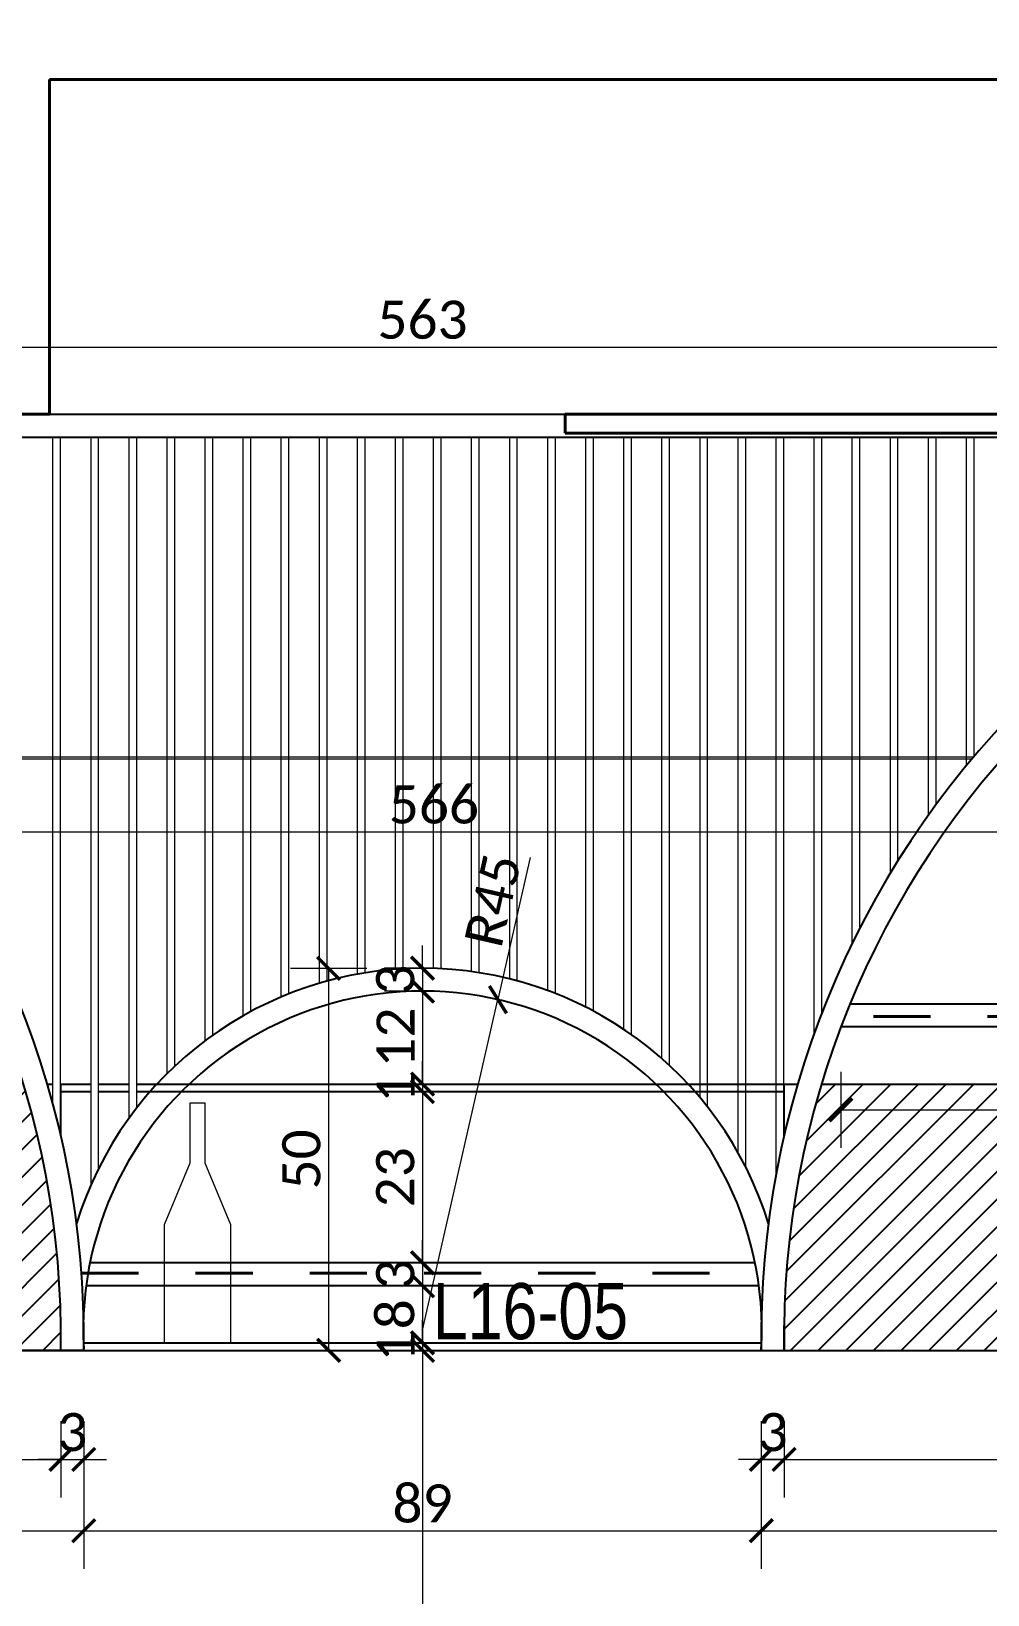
# Model space of a CAD drawing. Header units: centimetres. Extents: x -26724 to 60145, y -23645 to 6771.
# Drawn here: x -2535.5 to -2409.9, y 559.2 to 764.6 of the extents above; entities that cross this region are included whole.
import ezdxf

# ---------------------------------------------------------------- set-up
doc = ezdxf.new("R2010")
doc.units = ezdxf.units.CM
doc.linetypes.add('DALEKOVOD_VN', pattern=[5, 2.5, -2.5])
for name, color, linetype, lineweight in [('2.IZGLED', 7, 'Continuous', 13), ('4.KOTE', 88, 'Continuous', 15), ('zid', 7, 'Continuous', 40)]:
    doc.layers.add(name, color=color, linetype=linetype, lineweight=lineweight)
doc.layers.add('3.IZGLED 2', color=7, linetype='Continuous', lineweight=9, true_color=0x4a4a4a)
doc.layers.add('tekst', color=7, linetype='Continuous')
doc.styles.add('KOTE', font='arial.ttf', dxfattribs={"width": 0.8})
doc.styles.get("Standard").update_dxf_attribs({"font": 'calibri.ttf'})
doc.dimstyles.new('ja 1 30 izgledi zidova', dxfattribs={"dimtxt": 5, "dimasz": 3, "dimexe": 5, "dimexo": 5, "dimgap": 1, "dimtad": 1, "dimdec": 0, "dimtxsty": 'Standard', "dimblk": 'ARCHTICK', "dimcen": 2.5, "dimclrd": 256, "dimclrt": 7, "dimadec": 0, "dimazin": 0, "dimtfac": 1, "dimtdec": 0, "dimtix": 1, "dimtmove": 1, "dimatfit": 3, "dimldrblk": 'ARCHTICK', "dimfxl": 5, "dimfxlon": 1, "dimlwd": 0, "dimlwe": 9, "dimarcsym": 0})
doc.dimstyles.new('ja 1 50', dxfattribs={"dimtxt": 10, "dimasz": 5, "dimexe": 5, "dimexo": 5, "dimgap": 1, "dimtad": 1, "dimdec": 0, "dimtxsty": 'Standard', "dimblk": 'ARCHTICK', "dimcen": 2.5, "dimclrd": 256, "dimclrt": 7, "dimadec": 0, "dimazin": 0, "dimtfac": 1, "dimtdec": 0, "dimtix": 1, "dimtmove": 1, "dimatfit": 3, "dimldrblk": 'ARCHTICK', "dimfxl": 10, "dimfxlon": 1, "dimlwd": 0, "dimlwe": 9, "dimarcsym": 0})
pattern_1 = [(45, (-9212.147, -380.3798), (-1.8185019, 1.8185019), [])]

# ---------------------------------------------------------------- blocks, each defined once
blk = doc.blocks.new('_ArchTick')
at = {"color": 0, "linetype": 'ByBlock', "const_width": 0.15}
blk.add_lwpolyline([(-0.5, -0.5), (0.5, 0.5)], dxfattribs=at)
blk = doc.blocks.new('*D475')
at = {"layer": '4.KOTE', "color": 0, "lineweight": 9, "transparency": 16777216}
for p, q in [((-2765.65, 718.13), (-2765.65, 728.13)), ((-2202.65, 718.13), (-2202.65, 728.13))]:
    blk.add_line(p, q, dxfattribs=at)
at = {"layer": '4.KOTE', "lineweight": 0, "transparency": 16777216}
blk.add_line((-2765.65, 723.13), (-2202.65, 723.13), dxfattribs=at)
at = {"layer": 'Defpoints', "color": 0, "transparency": 16777216}
for p in [(-2202.65, 723.13), (-2765.65, 711.29), (-2202.65, 711.29)]:
    blk.add_point(p, dxfattribs=at)
at = {"layer": '4.KOTE', "lineweight": 0, "transparency": 16777216, "xscale": 3, "yscale": 3, "zscale": 3, "rotation": 180}
blk.add_blockref('_ArchTick', (-2765.65, 723.13), dxfattribs=at)
at = {"layer": '4.KOTE', "lineweight": 0, "transparency": 16777216, "xscale": 3, "yscale": 3, "zscale": 3}
blk.add_blockref('_ArchTick', (-2202.65, 723.13), dxfattribs=at)
at = {"layer": '4.KOTE', "color": 7, "transparency": 16777216, "insert": (-2484.15, 726.69), "char_height": 5, "attachment_point": 5}
blk.add_mtext('563', dxfattribs=at)
blk = doc.blocks.new('*D492')
at = {"layer": '4.KOTE', "lineweight": 0, "transparency": 16777216}
for p, q in [((-2484.15, 641.5), (-2484.15, 644.5)), ((-2484.15, 641.5), (-2484.15, 638.5)), ((-2484.15, 638.5), (-2484.15, 635.5))]:
    blk.add_line(p, q, dxfattribs=at)
at = {"layer": '4.KOTE', "color": 0, "lineweight": 9, "transparency": 16777216}
for p, q in [((-2484.15, 641.5), (-2489.15, 641.5)), ((-2484.15, 638.5), (-2489.15, 638.5))]:
    blk.add_line(p, q, dxfattribs=at)
at = {"layer": 'Defpoints', "color": 0, "transparency": 16777216}
for p in [(-2484.15, 641.5), (-2484.15, 638.5), (-2484.15, 638.5)]:
    blk.add_point(p, dxfattribs=at)
at = {"layer": '4.KOTE', "lineweight": 0, "transparency": 16777216, "xscale": 3, "yscale": 3, "zscale": 3}
for p, rotation in [((-2484.15, 641.5), 270), ((-2484.15, 638.5), 90)]:
    blk.add_blockref('_ArchTick', p, dxfattribs=dict(at, rotation=rotation))
at = {"layer": '4.KOTE', "color": 7, "transparency": 16777216, "insert": (-2487.72, 640), "char_height": 5, "attachment_point": 5, "rotation": 90}
blk.add_mtext('3', dxfattribs=at)
blk = doc.blocks.new('*D493')
at = {"layer": '4.KOTE', "color": 0, "lineweight": 9, "transparency": 16777216}
for p, q in [((-2484.15, 638.5), (-2489.15, 638.5)), ((-2484.15, 626.29), (-2489.15, 626.29))]:
    blk.add_line(p, q, dxfattribs=at)
at = {"layer": '4.KOTE', "lineweight": 0, "transparency": 16777216}
blk.add_line((-2484.15, 638.5), (-2484.15, 626.29), dxfattribs=at)
at = {"layer": 'Defpoints', "color": 0, "transparency": 16777216}
for p in [(-2484.15, 638.5), (-2484.15, 626.29), (-2484.15, 626.29)]:
    blk.add_point(p, dxfattribs=at)
at = {"layer": '4.KOTE', "lineweight": 0, "transparency": 16777216, "xscale": 3, "yscale": 3, "zscale": 3}
for p, rotation in [((-2484.15, 638.5), 90), ((-2484.15, 626.29), 270)]:
    blk.add_blockref('_ArchTick', p, dxfattribs=dict(at, rotation=rotation))
at = {"layer": '4.KOTE', "color": 7, "transparency": 16777216, "insert": (-2487.68, 632.4), "char_height": 5, "attachment_point": 5, "rotation": 90}
blk.add_mtext('12', dxfattribs=at)
blk = doc.blocks.new('*D494')
at = {"layer": '4.KOTE', "lineweight": 0, "transparency": 16777216}
for p, q in [((-2484.15, 626.29), (-2484.15, 629.29)), ((-2484.15, 626.29), (-2484.15, 625.29)), ((-2484.15, 625.29), (-2484.15, 622.29))]:
    blk.add_line(p, q, dxfattribs=at)
at = {"layer": '4.KOTE', "color": 0, "lineweight": 9, "transparency": 16777216}
for p, q in [((-2484.15, 626.29), (-2489.15, 626.29)), ((-2484.15, 625.29), (-2489.15, 625.29))]:
    blk.add_line(p, q, dxfattribs=at)
at = {"layer": 'Defpoints', "color": 0, "transparency": 16777216}
for p in [(-2484.15, 626.29), (-2484.15, 625.29), (-2484.15, 625.29)]:
    blk.add_point(p, dxfattribs=at)
at = {"layer": '4.KOTE', "lineweight": 0, "transparency": 16777216, "xscale": 3, "yscale": 3, "zscale": 3}
for p, rotation in [((-2484.15, 626.29), 270), ((-2484.15, 625.29), 90)]:
    blk.add_blockref('_ArchTick', p, dxfattribs=dict(at, rotation=rotation))
at = {"layer": '4.KOTE', "color": 7, "transparency": 16777216, "insert": (-2487.66, 625.79), "char_height": 5, "attachment_point": 5, "rotation": 90}
blk.add_mtext('1', dxfattribs=at)
blk = doc.blocks.new('*D495')
at = {"layer": '4.KOTE', "color": 0, "lineweight": 9, "transparency": 16777216}
for p, q in [((-2484.15, 625.29), (-2489.15, 625.29)), ((-2484.15, 602.79), (-2489.15, 602.79))]:
    blk.add_line(p, q, dxfattribs=at)
at = {"layer": '4.KOTE', "lineweight": 0, "transparency": 16777216}
blk.add_line((-2484.15, 625.29), (-2484.15, 602.79), dxfattribs=at)
at = {"layer": 'Defpoints', "color": 0, "transparency": 16777216}
for p in [(-2484.15, 625.29), (-2484.15, 602.79), (-2481.96, 602.79)]:
    blk.add_point(p, dxfattribs=at)
at = {"layer": '4.KOTE', "lineweight": 0, "transparency": 16777216, "xscale": 3, "yscale": 3, "zscale": 3}
for p, rotation in [((-2484.15, 625.29), 90), ((-2484.15, 602.79), 270)]:
    blk.add_blockref('_ArchTick', p, dxfattribs=dict(at, rotation=rotation))
at = {"layer": '4.KOTE', "color": 7, "transparency": 16777216, "insert": (-2487.72, 614.04), "char_height": 5, "attachment_point": 5, "rotation": 90}
blk.add_mtext('23', dxfattribs=at)
blk = doc.blocks.new('*D496')
at = {"layer": '4.KOTE', "lineweight": 0, "transparency": 16777216}
for p, q in [((-2484.15, 602.79), (-2484.15, 605.79)), ((-2484.15, 602.79), (-2484.15, 599.79)), ((-2484.15, 599.79), (-2484.15, 596.79))]:
    blk.add_line(p, q, dxfattribs=at)
at = {"layer": '4.KOTE', "color": 0, "lineweight": 9, "transparency": 16777216}
for p, q in [((-2484.15, 602.79), (-2489.15, 602.79)), ((-2484.15, 599.79), (-2489.15, 599.79))]:
    blk.add_line(p, q, dxfattribs=at)
at = {"layer": 'Defpoints', "color": 0, "transparency": 16777216}
for p in [(-2481.96, 602.79), (-2484.15, 599.79), (-2484.15, 599.79)]:
    blk.add_point(p, dxfattribs=at)
at = {"layer": '4.KOTE', "lineweight": 0, "transparency": 16777216, "xscale": 3, "yscale": 3, "zscale": 3}
for p, rotation in [((-2484.15, 602.79), 270), ((-2484.15, 599.79), 90)]:
    blk.add_blockref('_ArchTick', p, dxfattribs=dict(at, rotation=rotation))
at = {"layer": '4.KOTE', "color": 7, "transparency": 16777216, "insert": (-2487.72, 601.29), "char_height": 5, "attachment_point": 5, "rotation": 90}
blk.add_mtext('3', dxfattribs=at)
blk = doc.blocks.new('*D497')
at = {"layer": '4.KOTE', "color": 0, "lineweight": 9, "transparency": 16777216}
for p, q in [((-2484.15, 599.79), (-2489.15, 599.79)), ((-2484.15, 592.29), (-2489.15, 592.29))]:
    blk.add_line(p, q, dxfattribs=at)
at = {"layer": '4.KOTE', "lineweight": 0, "transparency": 16777216}
blk.add_line((-2484.15, 599.79), (-2484.15, 592.29), dxfattribs=at)
at = {"layer": 'Defpoints', "color": 0, "transparency": 16777216}
for p in [(-2484.15, 599.79), (-2484.15, 592.29), (-2484.15, 592.29)]:
    blk.add_point(p, dxfattribs=at)
at = {"layer": '4.KOTE', "lineweight": 0, "transparency": 16777216, "xscale": 3, "yscale": 3, "zscale": 3}
for p, rotation in [((-2484.15, 599.79), 90), ((-2484.15, 592.29), 270)]:
    blk.add_blockref('_ArchTick', p, dxfattribs=dict(at, rotation=rotation))
at = {"layer": '4.KOTE', "color": 7, "transparency": 16777216, "insert": (-2487.72, 596.04), "char_height": 5, "attachment_point": 5, "rotation": 90}
blk.add_mtext('8', dxfattribs=at)
blk = doc.blocks.new('*D498')
at = {"layer": '4.KOTE', "lineweight": 0, "transparency": 16777216}
for p, q in [((-2484.15, 592.29), (-2484.15, 595.29)), ((-2484.15, 592.29), (-2484.15, 591.29)), ((-2484.15, 591.29), (-2484.15, 588.29))]:
    blk.add_line(p, q, dxfattribs=at)
at = {"layer": '4.KOTE', "color": 0, "lineweight": 9, "transparency": 16777216}
for p, q in [((-2484.15, 592.29), (-2489.15, 592.29)), ((-2484.15, 591.29), (-2489.15, 591.29))]:
    blk.add_line(p, q, dxfattribs=at)
at = {"layer": 'Defpoints', "color": 0, "transparency": 16777216}
for p in [(-2484.15, 592.29), (-2484.15, 591.29), (-2484.15, 591.29)]:
    blk.add_point(p, dxfattribs=at)
at = {"layer": '4.KOTE', "lineweight": 0, "transparency": 16777216, "xscale": 3, "yscale": 3, "zscale": 3}
for p, rotation in [((-2484.15, 592.29), 270), ((-2484.15, 591.29), 90)]:
    blk.add_blockref('_ArchTick', p, dxfattribs=dict(at, rotation=rotation))
at = {"layer": '4.KOTE', "color": 7, "transparency": 16777216, "insert": (-2487.66, 591.79), "char_height": 5, "attachment_point": 5, "rotation": 90}
blk.add_mtext('1', dxfattribs=at)
blk = doc.blocks.new('*D500')
at = {"layer": '4.KOTE', "lineweight": 0, "transparency": 16777216}
for p in [(-2469.99, 656.04), (-2484.15, 593.93)]:
    blk.add_line(p, (-2474.24, 637.38), dxfattribs=at)
at = {"layer": 'Defpoints', "color": 0, "transparency": 16777216}
for p in [(-2474.24, 637.38), (-2484.15, 593.93)]:
    blk.add_point(p, dxfattribs=at)
at = {"layer": '4.KOTE', "lineweight": 0, "transparency": 16777216, "xscale": 3, "yscale": 3, "zscale": 3, "rotation": 257.1509233721013}
blk.add_blockref('_ArchTick', (-2474.24, 637.38), dxfattribs=at)
at = {"layer": '4.KOTE', "color": 7, "transparency": 16777216, "insert": (-2474.9, 650.42), "char_height": 5, "attachment_point": 5, "rotation": 77.1509}
blk.add_mtext('R45', dxfattribs=at)
blk = doc.blocks.new('*D503')
at = {"layer": '4.KOTE', "color": 0, "lineweight": 9, "transparency": 16777216}
for p, q in [((-2484.15, 591.29), (-2489.15, 591.29)), ((-2480.54, 496.29), (-2489.15, 496.29))]:
    blk.add_line(p, q, dxfattribs=at)
at = {"layer": '4.KOTE', "lineweight": 0, "transparency": 16777216}
blk.add_line((-2484.15, 591.29), (-2484.15, 496.29), dxfattribs=at)
at = {"layer": 'Defpoints', "color": 0, "transparency": 16777216}
for p in [(-2479.51, 591.29), (-2484.15, 496.29), (-2475.54, 496.29)]:
    blk.add_point(p, dxfattribs=at)
at = {"layer": '4.KOTE', "lineweight": 0, "transparency": 16777216, "xscale": 3, "yscale": 3, "zscale": 3}
for p, rotation in [((-2484.15, 591.29), 90), ((-2484.15, 496.29), 270)]:
    blk.add_blockref('_ArchTick', p, dxfattribs=dict(at, rotation=rotation))
at = {"layer": '4.KOTE', "color": 7, "transparency": 16777216, "insert": (-2487.72, 543.79), "char_height": 5, "attachment_point": 5, "rotation": 90}
blk.add_mtext('95', dxfattribs=at)
blk = doc.blocks.new('*D517')
at = {"layer": '4.KOTE', "color": 0, "lineweight": 9, "transparency": 16777216}
for p, q in [((-2429.19, 627.89), (-2429.19, 617.89)), ((-2210.12, 627.89), (-2210.12, 617.89))]:
    blk.add_line(p, q, dxfattribs=at)
at = {"layer": '4.KOTE', "lineweight": 0, "transparency": 16777216}
blk.add_line((-2429.19, 622.89), (-2210.12, 622.89), dxfattribs=at)
at = {"layer": 'Defpoints', "color": 0, "transparency": 16777216}
for p in [(-2429.19, 633.79), (-2210.12, 633.79), (-2210.12, 622.89)]:
    blk.add_point(p, dxfattribs=at)
at = {"layer": '4.KOTE', "lineweight": 0, "transparency": 16777216, "xscale": 3, "yscale": 3, "zscale": 3, "rotation": 180}
blk.add_blockref('_ArchTick', (-2429.19, 622.89), dxfattribs=at)
at = {"layer": '4.KOTE', "lineweight": 0, "transparency": 16777216, "xscale": 3, "yscale": 3, "zscale": 3}
blk.add_blockref('_ArchTick', (-2210.12, 622.89), dxfattribs=at)
at = {"layer": '4.KOTE', "color": 7, "transparency": 16777216, "insert": (-2319.65, 626.45), "char_height": 5, "attachment_point": 5}
blk.add_mtext('219', dxfattribs=at)
blk = doc.blocks.new('*D518')
at = {"layer": '4.KOTE', "color": 0, "lineweight": 9, "transparency": 16777216}
for p, q in [((-2765.65, 661.29), (-2765.65, 654.44)), ((-2199.65, 661.29), (-2199.65, 654.44))]:
    blk.add_line(p, q, dxfattribs=at)
at = {"layer": '4.KOTE', "lineweight": 0, "transparency": 16777216}
blk.add_line((-2765.65, 659.44), (-2199.65, 659.44), dxfattribs=at)
at = {"layer": 'Defpoints', "color": 0, "transparency": 16777216}
for p in [(-2765.65, 666.29), (-2199.65, 666.29), (-2199.65, 659.44)]:
    blk.add_point(p, dxfattribs=at)
at = {"layer": '4.KOTE', "lineweight": 0, "transparency": 16777216, "xscale": 3, "yscale": 3, "zscale": 3, "rotation": 180}
blk.add_blockref('_ArchTick', (-2765.65, 659.44), dxfattribs=at)
at = {"layer": '4.KOTE', "lineweight": 0, "transparency": 16777216, "xscale": 3, "yscale": 3, "zscale": 3}
blk.add_blockref('_ArchTick', (-2199.65, 659.44), dxfattribs=at)
at = {"layer": '4.KOTE', "color": 7, "transparency": 16777216, "insert": (-2482.65, 663), "char_height": 5, "attachment_point": 5}
blk.add_mtext('566', dxfattribs=at)
blk = doc.blocks.new('*D550')
at = {"layer": '4.KOTE', "color": 0, "lineweight": 9, "transparency": 16777216}
for p, q in [((-2491.48, 641.48), (-2501.48, 641.48)), ((-2491.48, 591.29), (-2501.48, 591.29))]:
    blk.add_line(p, q, dxfattribs=at)
at = {"layer": '4.KOTE', "lineweight": 0, "transparency": 16777216}
blk.add_line((-2496.48, 641.48), (-2496.48, 591.29), dxfattribs=at)
at = {"layer": 'Defpoints', "color": 0, "transparency": 16777216}
for p in [(-2482.74, 641.48), (-2496.48, 591.29), (-2482.74, 591.29)]:
    blk.add_point(p, dxfattribs=at)
at = {"layer": '4.KOTE', "lineweight": 0, "transparency": 16777216, "xscale": 3, "yscale": 3, "zscale": 3}
for p, rotation in [((-2496.48, 641.48), 90), ((-2496.48, 591.29), 270)]:
    blk.add_blockref('_ArchTick', p, dxfattribs=dict(at, rotation=rotation))
at = {"layer": '4.KOTE', "color": 7, "transparency": 16777216, "insert": (-2500.05, 616.39), "char_height": 5, "attachment_point": 5, "rotation": 90}
blk.add_mtext('50', dxfattribs=at)
blk = doc.blocks.new('*D554')
at = {"layer": '4.KOTE', "color": 0, "lineweight": 9, "transparency": 16777216}
for p, q in [((-2531.65, 581.97), (-2531.65, 571.97)), ((-2765.65, 576.97), (-2765.65, 571.97))]:
    blk.add_line(p, q, dxfattribs=at)
at = {"layer": '4.KOTE', "lineweight": 0, "transparency": 16777216}
blk.add_line((-2765.65, 576.97), (-2531.65, 576.97), dxfattribs=at)
at = {"layer": 'Defpoints', "color": 0, "transparency": 16777216}
for p in [(-2531.65, 591.33), (-2765.65, 580.13), (-2531.65, 576.97)]:
    blk.add_point(p, dxfattribs=at)
at = {"layer": '4.KOTE', "lineweight": 0, "transparency": 16777216, "xscale": 3, "yscale": 3, "zscale": 3, "rotation": 180}
blk.add_blockref('_ArchTick', (-2765.65, 576.97), dxfattribs=at)
at = {"layer": '4.KOTE', "lineweight": 0, "transparency": 16777216, "xscale": 3, "yscale": 3, "zscale": 3}
blk.add_blockref('_ArchTick', (-2531.65, 576.97), dxfattribs=at)
at = {"layer": '4.KOTE', "color": 7, "transparency": 16777216, "insert": (-2648.65, 580.53), "char_height": 5, "attachment_point": 5}
blk.add_mtext('234', dxfattribs=at)
blk = doc.blocks.new('*D555')
at = {"layer": '4.KOTE', "color": 0, "lineweight": 9, "transparency": 16777216}
for p, q in [((-2531.65, 581.97), (-2531.65, 571.97)), ((-2528.65, 581.97), (-2528.65, 571.97))]:
    blk.add_line(p, q, dxfattribs=at)
at = {"layer": '4.KOTE', "lineweight": 0, "transparency": 16777216}
for p, q in [((-2531.65, 576.97), (-2534.65, 576.97)), ((-2531.65, 576.97), (-2528.65, 576.97)), ((-2528.65, 576.97), (-2525.65, 576.97))]:
    blk.add_line(p, q, dxfattribs=at)
at = {"layer": 'Defpoints', "color": 0, "transparency": 16777216}
for p in [(-2531.65, 591.33), (-2528.65, 591.29), (-2528.65, 576.97)]:
    blk.add_point(p, dxfattribs=at)
at = {"layer": '4.KOTE', "lineweight": 0, "transparency": 16777216, "xscale": 3, "yscale": 3, "zscale": 3}
blk.add_blockref('_ArchTick', (-2531.65, 576.97), dxfattribs=at)
at = {"layer": '4.KOTE', "lineweight": 0, "transparency": 16777216, "xscale": 3, "yscale": 3, "zscale": 3, "rotation": 180}
blk.add_blockref('_ArchTick', (-2528.65, 576.97), dxfattribs=at)
at = {"layer": '4.KOTE', "color": 7, "transparency": 16777216, "insert": (-2530.15, 580.53), "char_height": 5, "attachment_point": 5}
blk.add_mtext('3', dxfattribs=at)
blk = doc.blocks.new('*D556')
at = {"layer": '4.KOTE', "color": 0, "lineweight": 9, "transparency": 16777216}
for p, q in [((-2439.65, 581.97), (-2439.65, 571.97)), ((-2436.66, 581.97), (-2436.66, 571.97))]:
    blk.add_line(p, q, dxfattribs=at)
at = {"layer": '4.KOTE', "lineweight": 0, "transparency": 16777216}
for p, q in [((-2439.65, 576.97), (-2442.65, 576.97)), ((-2436.66, 576.97), (-2439.65, 576.97)), ((-2436.66, 576.97), (-2433.66, 576.97))]:
    blk.add_line(p, q, dxfattribs=at)
at = {"layer": 'Defpoints', "color": 0, "transparency": 16777216}
for p in [(-2439.65, 591.29), (-2436.66, 591.33), (-2439.65, 576.97)]:
    blk.add_point(p, dxfattribs=at)
at = {"layer": '4.KOTE', "lineweight": 0, "transparency": 16777216, "xscale": 3, "yscale": 3, "zscale": 3}
blk.add_blockref('_ArchTick', (-2439.65, 576.97), dxfattribs=at)
at = {"layer": '4.KOTE', "lineweight": 0, "transparency": 16777216, "xscale": 3, "yscale": 3, "zscale": 3, "rotation": 180}
blk.add_blockref('_ArchTick', (-2436.66, 576.97), dxfattribs=at)
at = {"layer": '4.KOTE', "color": 7, "transparency": 16777216, "insert": (-2438.15, 580.53), "char_height": 5, "attachment_point": 5}
blk.add_mtext('3', dxfattribs=at)
blk = doc.blocks.new('*D557')
at = {"layer": '4.KOTE', "color": 0, "lineweight": 9, "transparency": 16777216}
for p, q in [((-2439.65, 581.97), (-2439.65, 571.97)), ((-2436.66, 581.97), (-2436.66, 571.97))]:
    blk.add_line(p, q, dxfattribs=at)
at = {"layer": '4.KOTE', "lineweight": 0, "transparency": 16777216}
for p, q in [((-2439.65, 576.97), (-2442.65, 576.97)), ((-2439.65, 576.97), (-2436.66, 576.97)), ((-2436.66, 576.97), (-2433.66, 576.97))]:
    blk.add_line(p, q, dxfattribs=at)
at = {"layer": 'Defpoints', "color": 0, "transparency": 16777216}
for p in [(-2439.65, 591.29), (-2436.66, 591.33), (-2436.66, 576.97)]:
    blk.add_point(p, dxfattribs=at)
at = {"layer": '4.KOTE', "lineweight": 0, "transparency": 16777216, "xscale": 3, "yscale": 3, "zscale": 3}
blk.add_blockref('_ArchTick', (-2439.65, 576.97), dxfattribs=at)
at = {"layer": '4.KOTE', "lineweight": 0, "transparency": 16777216, "xscale": 3, "yscale": 3, "zscale": 3, "rotation": 180}
blk.add_blockref('_ArchTick', (-2436.66, 576.97), dxfattribs=at)
at = {"layer": '4.KOTE', "color": 7, "transparency": 16777216, "insert": (-2438.15, 580.53), "char_height": 5, "attachment_point": 5}
blk.add_mtext('3', dxfattribs=at)
blk = doc.blocks.new('*D558')
at = {"layer": '4.KOTE', "color": 0, "lineweight": 9, "transparency": 16777216}
for p, q in [((-2436.66, 581.97), (-2436.66, 571.97)), ((-2202.65, 581.97), (-2202.65, 571.97))]:
    blk.add_line(p, q, dxfattribs=at)
at = {"layer": '4.KOTE', "lineweight": 0, "transparency": 16777216}
blk.add_line((-2436.66, 576.97), (-2202.65, 576.97), dxfattribs=at)
at = {"layer": 'Defpoints', "color": 0, "transparency": 16777216}
for p in [(-2436.66, 591.33), (-2202.65, 591.29), (-2202.65, 576.97)]:
    blk.add_point(p, dxfattribs=at)
at = {"layer": '4.KOTE', "lineweight": 0, "transparency": 16777216, "xscale": 3, "yscale": 3, "zscale": 3, "rotation": 180}
blk.add_blockref('_ArchTick', (-2436.66, 576.97), dxfattribs=at)
at = {"layer": '4.KOTE', "lineweight": 0, "transparency": 16777216, "xscale": 3, "yscale": 3, "zscale": 3}
blk.add_blockref('_ArchTick', (-2202.65, 576.97), dxfattribs=at)
at = {"layer": '4.KOTE', "color": 7, "transparency": 16777216, "insert": (-2319.65, 580.53), "char_height": 5, "attachment_point": 5}
blk.add_mtext('234', dxfattribs=at)
blk = doc.blocks.new('*D562')
at = {"layer": '4.KOTE', "color": 0, "lineweight": 9, "transparency": 16777216}
for p, q in [((-2765.65, 572.59), (-2765.65, 562.59)), ((-2528.65, 572.59), (-2528.65, 562.59))]:
    blk.add_line(p, q, dxfattribs=at)
at = {"layer": '4.KOTE', "lineweight": 0, "transparency": 16777216}
blk.add_line((-2765.65, 567.59), (-2528.65, 567.59), dxfattribs=at)
at = {"layer": 'Defpoints', "color": 0, "transparency": 16777216}
for p in [(-2765.65, 591.29), (-2528.65, 591.29), (-2528.65, 567.59)]:
    blk.add_point(p, dxfattribs=at)
at = {"layer": '4.KOTE', "lineweight": 0, "transparency": 16777216, "xscale": 3, "yscale": 3, "zscale": 3, "rotation": 180}
blk.add_blockref('_ArchTick', (-2765.65, 567.59), dxfattribs=at)
at = {"layer": '4.KOTE', "lineweight": 0, "transparency": 16777216, "xscale": 3, "yscale": 3, "zscale": 3}
blk.add_blockref('_ArchTick', (-2528.65, 567.59), dxfattribs=at)
at = {"layer": '4.KOTE', "color": 7, "transparency": 16777216, "insert": (-2647.15, 571.15), "char_height": 5, "attachment_point": 5}
blk.add_mtext('237', dxfattribs=at)
blk = doc.blocks.new('*D563')
at = {"layer": '4.KOTE', "color": 0, "lineweight": 9, "transparency": 16777216}
for p, q in [((-2528.65, 572.59), (-2528.65, 562.59)), ((-2439.65, 572.59), (-2439.65, 562.59))]:
    blk.add_line(p, q, dxfattribs=at)
at = {"layer": '4.KOTE', "lineweight": 0, "transparency": 16777216}
blk.add_line((-2528.65, 567.59), (-2439.65, 567.59), dxfattribs=at)
at = {"layer": 'Defpoints', "color": 0, "transparency": 16777216}
for p in [(-2528.65, 591.29), (-2439.65, 591.29), (-2439.65, 567.59)]:
    blk.add_point(p, dxfattribs=at)
at = {"layer": '4.KOTE', "lineweight": 0, "transparency": 16777216, "xscale": 3, "yscale": 3, "zscale": 3, "rotation": 180}
blk.add_blockref('_ArchTick', (-2528.65, 567.59), dxfattribs=at)
at = {"layer": '4.KOTE', "lineweight": 0, "transparency": 16777216, "xscale": 3, "yscale": 3, "zscale": 3}
blk.add_blockref('_ArchTick', (-2439.65, 567.59), dxfattribs=at)
at = {"layer": '4.KOTE', "color": 7, "transparency": 16777216, "insert": (-2484.15, 571.15), "char_height": 5, "attachment_point": 5}
blk.add_mtext('89', dxfattribs=at)
blk = doc.blocks.new('*D564')
at = {"layer": '4.KOTE', "color": 0, "lineweight": 9, "transparency": 16777216}
for p, q in [((-2439.65, 572.59), (-2439.65, 562.59)), ((-2202.65, 567.59), (-2202.65, 572.59))]:
    blk.add_line(p, q, dxfattribs=at)
at = {"layer": '4.KOTE', "lineweight": 0, "transparency": 16777216}
blk.add_line((-2439.65, 567.59), (-2202.65, 567.59), dxfattribs=at)
at = {"layer": 'Defpoints', "color": 0, "transparency": 16777216}
for p in [(-2439.65, 591.29), (-2202.65, 567.59), (-2202.65, 567.59)]:
    blk.add_point(p, dxfattribs=at)
at = {"layer": '4.KOTE', "lineweight": 0, "transparency": 16777216, "xscale": 3, "yscale": 3, "zscale": 3, "rotation": 180}
blk.add_blockref('_ArchTick', (-2439.65, 567.59), dxfattribs=at)
at = {"layer": '4.KOTE', "lineweight": 0, "transparency": 16777216, "xscale": 3, "yscale": 3, "zscale": 3}
blk.add_blockref('_ArchTick', (-2202.65, 567.59), dxfattribs=at)
at = {"layer": '4.KOTE', "color": 7, "transparency": 16777216, "insert": (-2321.15, 571.15), "char_height": 5, "attachment_point": 5}
blk.add_mtext('237', dxfattribs=at)
blk = doc.blocks.new('*D1820')
at = {"layer": '4.KOTE', "color": 0, "lineweight": 9, "transparency": 16777216}
for p, q in [((-12416.28, 713.89), (-12431.28, 713.89)), ((-12416.28, 573.89), (-12431.28, 573.89))]:
    blk.add_line(p, q, dxfattribs=at)
at = {"layer": '4.KOTE', "lineweight": 0, "transparency": 16777216}
blk.add_line((-12426.28, 713.89), (-12426.28, 573.89), dxfattribs=at)
at = {"layer": 'Defpoints', "color": 0, "transparency": 16777216}
for p in [(-12402.55, 713.89), (-12426.28, 573.89), (0, 573.89, 13.5)]:
    blk.add_point(p, dxfattribs=at)
at = {"layer": '4.KOTE', "lineweight": 0, "transparency": 16777216, "xscale": 5, "yscale": 5, "zscale": 5}
for p, rotation in [((-12426.28, 713.89), 90), ((-12426.28, 573.89), 270)]:
    blk.add_blockref('_ArchTick', p, dxfattribs=dict(at, rotation=rotation))
at = {"layer": '4.KOTE', "color": 7, "transparency": 16777216, "insert": (-12432.4, 643.89), "char_height": 10, "attachment_point": 5, "rotation": 90}
blk.add_mtext('140', dxfattribs=at)
blk = doc.blocks.new('*D2096')
at = {"layer": '4.KOTE', "color": 0, "lineweight": 9, "transparency": 16777216}
for p, q in [((-19851.49, 761.85), (-19866.49, 761.85)), ((-19854.88, 611.85), (-19866.49, 611.85))]:
    blk.add_line(p, q, dxfattribs=at)
at = {"layer": '4.KOTE', "lineweight": 0, "transparency": 16777216}
blk.add_line((-19861.49, 761.85), (-19861.49, 611.85), dxfattribs=at)
at = {"layer": 'Defpoints', "color": 0, "transparency": 16777216}
for p in [(0, 761.85, 13.5), (-19861.49, 611.85), (-19849.98, 611.85, 13.5)]:
    blk.add_point(p, dxfattribs=at)
at = {"layer": '4.KOTE', "lineweight": 0, "transparency": 16777216, "xscale": 5, "yscale": 5, "zscale": 5}
for p, rotation in [((-19861.49, 761.85), 90), ((-19861.49, 611.85), 270)]:
    blk.add_blockref('_ArchTick', p, dxfattribs=dict(at, rotation=rotation))
at = {"layer": '4.KOTE', "color": 7, "transparency": 16777216, "insert": (-19867.61, 686.85), "char_height": 10, "attachment_point": 5, "rotation": 90}
blk.add_mtext('150', dxfattribs=at)

msp = doc.modelspace()

# ---------------------------------------------------------------- hatches: boundary and pattern name
at = {"true_color": 0x636466}
h = msp.add_hatch(dxfattribs=at)
h.set_pattern_fill('ANSI31', color=251, scale=0.81)
h.set_pattern_definition(pattern_1)
h.paths.add_polyline_path([(-2536.57, 626.33), (-2760.74, 626.33, 0.077048), (-2765.65, 591.33), (-2531.65, 591.33, 0.077048)])
h = msp.add_hatch(dxfattribs=at)
h.set_pattern_fill('ANSI31', color=251, scale=0.81)
h.set_pattern_definition(pattern_1)
h.paths.add_polyline_path([(-2207.57, 626.33), (-2431.74, 626.33, 0.077048), (-2436.65, 591.33), (-2202.65, 591.33, 0.077048)])

# ---------------------------------------------------------------- linework, layer by layer
for p, q in [((-3022.25, 714.29, -20.37), (-2122.65, 714.29, -3.96)), ((-2845.65, 711.29, -17.15), (-2122.65, 711.29, -3.96)), ((-2533.44, 626.29), (-2532.74, 626.29)), ((-2531.74, 626.29), (-2527.74, 626.29)), ((-2531.65, 619.47), (-2531.65, 626.29)), ((-2531.65, 625.29), (-2527.74, 625.29)), ((-2526.74, 626.29), (-2522.74, 626.29)), ((-2526.74, 625.29), (-2522.74, 625.29)), ((-2521.74, 626.29), (-2434.87, 626.29)), ((-2521.74, 625.29), (-2436.66, 625.29)), ((-2436.66, 619.47), (-2436.66, 626.29)), ((-2431.74, 626.29), (-2207.57, 626.29)), ((-2436.66, 591.33), (-2436.66, 594.55)), ((-2528.65, 592.29), (-2439.66, 592.29)), ((-2765.65, 591.29), (-2202.65, 591.29)), ((-2528.65, 591.29), (-2765.65, 591.29))]:
    msp.add_line(p, q)
at = {"color": 253, "true_color": 0x9898cc}
for p, q in [((-2211.3, 636.79), (-2428.01, 636.79)), ((-2210.12, 633.79), (-2429.19, 633.79)), ((-2440.47, 602.79), (-2527.83, 602.79)), ((-2439.97, 599.79), (-2528.34, 599.79))]:
    msp.add_line(p, q, dxfattribs=at)
for centre, radius, start, end in [((-2647, 592.94), 118.36, 359.2005, 90.7995), ((-2321.31, 592.94), 118.36, 89.2005, 180.7995), ((-2647, 592.94), 115.36, 359.2005, 90.7995), ((-2321.31, 592.94), 115.36, 89.2005, 180.7995), ((-2484.15, 593.93), 47.57, 17.182, 162.818), ((-2484.15, 593.93), 44.57, 356.7462, 183.1246)]:
    msp.add_arc(centre, radius, start, end)
at = {"layer": '2.IZGLED'}
for p, q in [((-2411.78, 669.26), (-2556.53, 669.26)), ((-2412.03, 668.96), (-2556.28, 668.96))]:
    msp.add_line(p, q, dxfattribs=at)
at = {"layer": '2.IZGLED', "color": 6}
msp.add_lwpolyline([(-2512.72, 623.79), (-2514.72, 623.79), (-2514.72, 615.87), (-2518.1, 607.79), (-2518.1, 592.29), (-2509.35, 592.29), (-2509.35, 607.79), (-2512.72, 615.87)], close=True, dxfattribs=at)
at = {"layer": '3.IZGLED 2'}
for p, q in [((-2532.74, 711.29), (-2532.74, 623.81)), ((-2531.74, 711.29), (-2531.74, 619.84)), ((-2527.74, 711.29), (-2527.74, 612.99)), ((-2526.74, 711.29), (-2526.74, 615.13)), ((-2522.74, 711.29), (-2522.74, 621.75)), ((-2521.74, 711.29), (-2521.74, 623.09)), ((-2517.74, 711.29), (-2517.74, 627.62)), ((-2516.74, 711.29), (-2516.74, 628.59)), ((-2512.74, 711.29), (-2512.74, 631.95)), ((-2511.74, 711.29), (-2511.74, 632.68)), ((-2507.74, 711.29), (-2507.74, 635.24)), ((-2506.74, 711.29), (-2506.74, 635.8)), ((-2502.74, 711.29), (-2502.74, 637.72)), ((-2501.74, 711.29), (-2501.74, 638.13)), ((-2497.74, 711.29), (-2497.74, 639.52)), ((-2496.74, 711.29), (-2496.74, 639.8)), ((-2492.74, 711.29), (-2492.74, 640.72)), ((-2491.74, 711.29), (-2491.74, 640.89)), ((-2487.74, 711.29), (-2487.74, 641.36)), ((-2486.74, 711.29), (-2486.74, 641.43)), ((-2482.74, 711.29), (-2482.74, 641.48)), ((-2481.74, 711.29), (-2481.74, 641.44)), ((-2477.74, 711.29), (-2477.74, 641.06)), ((-2476.74, 711.29), (-2476.74, 640.92)), ((-2472.74, 711.29), (-2472.74, 640.11)), ((-2471.74, 711.29), (-2471.74, 639.85)), ((-2467.74, 711.29), (-2467.74, 638.58)), ((-2466.74, 711.29), (-2466.74, 638.2)), ((-2462.74, 711.29), (-2462.74, 636.4)), ((-2461.74, 711.29), (-2461.74, 635.89)), ((-2457.74, 711.29), (-2457.74, 633.49)), ((-2456.74, 711.29), (-2456.74, 632.8)), ((-2452.74, 711.29), (-2452.74, 629.65)), ((-2451.74, 711.29), (-2451.74, 628.74)), ((-2447.74, 711.29), (-2447.74, 624.54)), ((-2446.74, 711.29), (-2446.74, 623.3)), ((-2442.74, 711.29), (-2442.74, 617.33)), ((-2441.74, 711.29), (-2441.74, 615.46)), ((-2437.74, 711.29), (-2437.74, 614.22)), ((-2436.74, 711.29), (-2436.74, 619.11)), ((-2432.74, 711.29), (-2432.74, 633.08)), ((-2431.74, 711.29), (-2431.74, 635.75)), ((-2427.74, 711.29), (-2427.74, 644.9)), ((-2426.74, 711.29), (-2426.74, 646.9)), ((-2422.74, 711.29), (-2422.74, 654.08)), ((-2421.74, 711.29), (-2421.74, 655.71)), ((-2417.74, 711.29), (-2417.74, 661.69)), ((-2416.74, 711.29), (-2416.74, 663.07)), ((-2412.74, 711.29), (-2412.74, 668.21)), ((-2411.74, 711.29), (-2411.74, 669.41))]:
    msp.add_line(p, q, dxfattribs=at)
at = {"layer": 'zid'}
msp.add_line((-2533.15, 758.29), (-2152.65, 758.29), dxfattribs=at)
at = {"layer": 'zid', "color": 1, "linetype": 'DALEKOVOD_VN', "ltscale": 3}
for p, q in [((-2207.43, 635.16), (-2431.88, 635.16)), ((-2528.95, 601.43), (-2439.36, 601.43))]:
    msp.add_line(p, q, dxfattribs=at)
at = {"layer": 'zid', "elevation": -27}
msp.add_lwpolyline([(-2563.15, 758.29), (-2563.15, 714.29), (-2533.15, 714.29), (-2533.15, 758.29)], dxfattribs=at)
at = {"layer": 'zid', "color": 30, "elevation": -13.5}
msp.add_lwpolyline([(-2465.4, 711.79), (-2355.4, 711.79), (-2355.4, 714.29), (-2465.4, 714.29)], close=True, dxfattribs=at)

# ---------------------------------------------------------------- texts
at = {"layer": 'tekst', "color": 1, "ltscale": 0.8, "style": 'KOTE', "width": 0.8}
msp.add_text('L16-05', height=7.373, dxfattribs=at).set_placement((-2482.8, 592.76, 13.5))

# ---------------------------------------------------------------- dimensions: what is measured, and where the dimension line sits
at = {"layer": '4.KOTE'}
for base, p1, p2, dimstyle, picture, middle in [((-19861.49, 611.85), (0, 761.85, 13.5), (-19849.98, 611.85, 13.5), 'ja 1 50', '*D2096', (-19867.61, 686.85)), ((-12426.28, 573.89), (-12402.55, 713.89), (0, 573.89, 13.5), 'ja 1 50', '*D1820', (-12432.4, 643.89)), ((-2496.48, 591.29), (-2482.74, 641.48), (-2482.74, 591.29), 'ja 1 30 izgledi zidova', '*D550', (-2500.05, 616.39)), ((-2484.15, 638.5), (-2484.15, 641.5), (-2484.15, 638.5), 'ja 1 30 izgledi zidova', '*D492', (-2487.72, 640)), ((-2484.15, 626.29), (-2484.15, 638.5), (-2484.15, 626.29), 'ja 1 30 izgledi zidova', '*D493', (-2487.68, 632.4)), ((-2484.15, 625.29), (-2484.15, 626.29), (-2484.15, 625.29), 'ja 1 30 izgledi zidova', '*D494', (-2487.66, 625.79)), ((-2484.15479564, 602.79302981), (-2484.15479564, 625.29302981), (-2481.9603533, 602.79302981), 'ja 1 30 izgledi zidova', '*D495', (-2487.7163341, 614.04302981)), ((-2484.15, 599.79), (-2481.96, 602.79), (-2484.15, 599.79), 'ja 1 30 izgledi zidova', '*D496', (-2487.72, 601.29)), ((-2484.15479564, 592.29302981), (-2484.15479564, 599.79302981), (-2484.15479564, 592.29302981), 'ja 1 30 izgledi zidova', '*D497', (-2487.7163341, 596.04302981)), ((-2484.15, 591.29), (-2484.15, 592.29), (-2484.15, 591.29), 'ja 1 30 izgledi zidova', '*D498', (-2487.66, 591.79)), ((-2484.15, 496.29), (-2479.51, 591.29), (-2475.54, 496.29), 'ja 1 30 izgledi zidova', '*D503', (-2487.72, 543.79))]:
    dim = msp.add_linear_dim(base=base, p1=p1, p2=p2, angle=90, dimstyle=dimstyle, dxfattribs=at)
    dim.commit()
    dim.dimension.update_dxf_attribs({"geometry": picture, "text_midpoint": middle})
for base, p1, p2, picture, middle in [((-2202.65, 723.13), (-2765.65, 711.29), (-2202.65, 711.29), '*D475', (-2484.15, 726.69)), ((-2199.65, 659.44), (-2765.65, 666.29), (-2199.65, 666.29), '*D518', (-2482.65, 663)), ((-2210.12, 622.89), (-2429.19, 633.79), (-2210.12, 633.79), '*D517', (-2319.65, 626.45)), ((-2531.65, 576.97), (-2765.65, 580.13), (-2531.65, 591.33), '*D554', (-2648.65, 580.53)), ((-2528.65, 567.59), (-2765.65, 591.29), (-2528.65, 591.29), '*D562', (-2647.15, 571.15)), ((-2528.65, 576.97), (-2531.65, 591.33), (-2528.65, 591.29), '*D555', (-2530.15, 580.53)), ((-2439.65, 567.59), (-2528.65, 591.29), (-2439.65, 591.29), '*D563', (-2484.15, 571.15)), ((-2439.65, 576.97), (-2436.66, 591.33), (-2439.65, 591.29), '*D556', (-2438.15, 580.53)), ((-2436.66, 576.97), (-2439.65, 591.29), (-2436.66, 591.33), '*D557', (-2438.15, 580.53)), ((-2202.65, 567.59), (-2439.65, 591.29), (-2202.65, 567.59), '*D564', (-2321.15, 571.15)), ((-2202.65, 576.97), (-2436.66, 591.33), (-2202.65, 591.29), '*D558', (-2319.65, 580.53))]:
    dim = msp.add_linear_dim(base=base, p1=p1, p2=p2, dimstyle='ja 1 30 izgledi zidova', dxfattribs=at)
    dim.commit()
    dim.dimension.update_dxf_attribs({"geometry": picture, "text_midpoint": middle})
dim = msp.add_radius_dim(center=(-2484.15, 593.93), mpoint=(-2474.24, 637.38), dimstyle='ja 1 30 izgledi zidova', dxfattribs=at)
dim.commit()
dim.dimension.update_dxf_attribs({"geometry": '*D500', "text_midpoint": (-2474.9, 650.42)})

doc.saveas('drawing.dxf')
